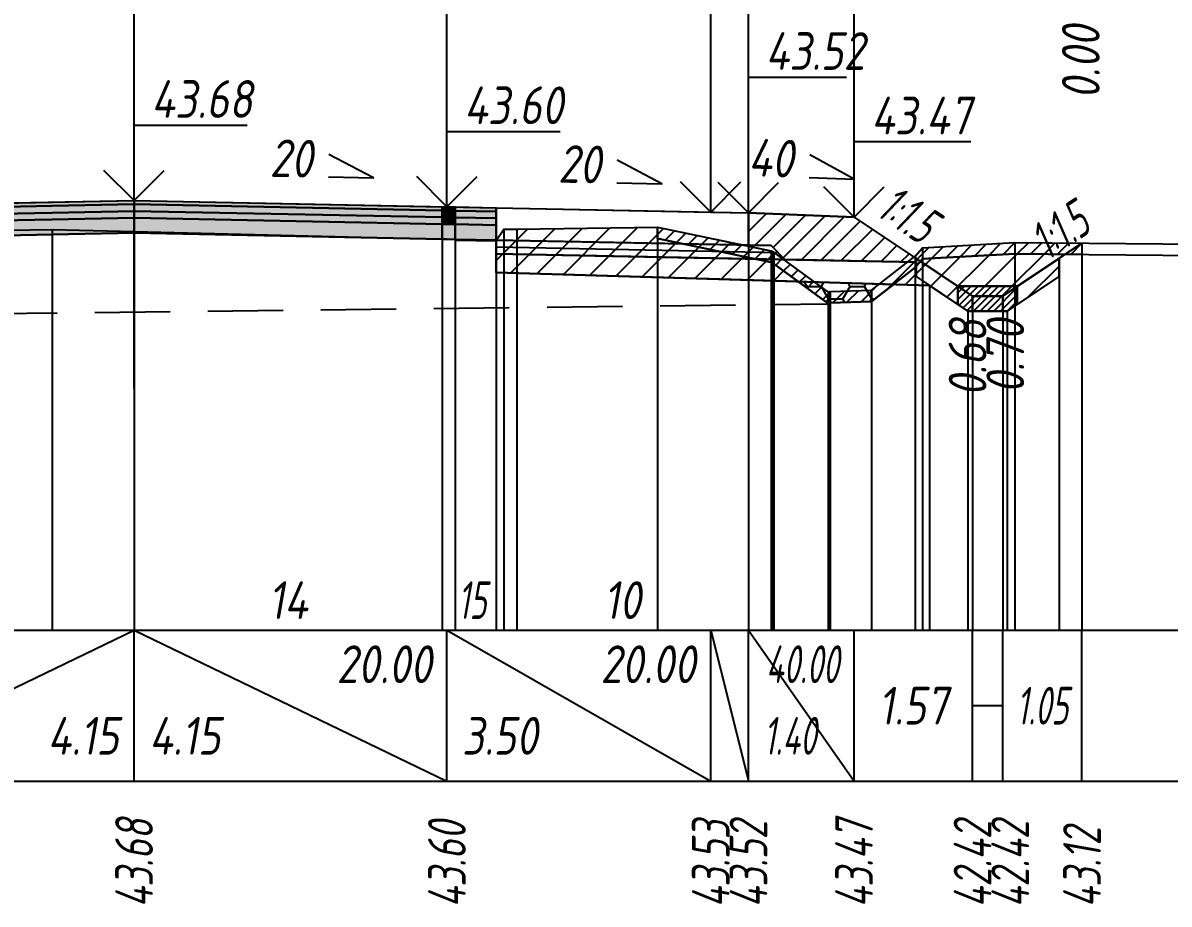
# Model space of a CAD drawing. Extents: x -717 to 1451, y -133302 to 233.
# Drawn here: x 155.2 to 231.2, y -88087.2 to -88028.7 of the extents above; entities that cross this region are included whole.
import ezdxf
from ezdxf.enums import TextEntityAlignment as Align

# ---------------------------------------------------------------- set-up
doc = ezdxf.new("R2010")
doc.units = 0
doc.linetypes.add('осевая2', pattern=[1.125, 0.75, -0.125, 0.125, -0.125])
doc.linetypes.add('штриховая', pattern=[0.75, 0.5, -0.25])
for name, color, linetype in [('Интерполированный поперечник', 2, 'Continuous'), ('Код_514', 1, 'Continuous'), ('Контур_0', 7, 'Continuous'), ('Контур_2521', 7, 'Continuous'), ('Контур_2564', 7, 'Continuous'), ('Контур_2660', 7, 'Continuous'), ('Контур_2665', 7, 'Continuous'), ('Контур_400', 7, 'Continuous'), ('Контур_508', 7, 'Continuous'), ('Контур_512', 7, 'Continuous'), ('Контур_513', 7, 'Continuous'), ('Контур_818', 7, 'Continuous'), ('Красный поперечник', 1, 'Continuous'), ('Объём_2501', 7, 'Continuous'), ('Объём_2564', 7, 'Continuous'), ('Объём_2650', 7, 'Continuous'), ('Объём_2660', 7, 'Continuous'), ('Объём_2661', 7, 'Continuous'), ('Объём_2662', 7, 'Continuous'), ('Объём_2663', 7, 'Continuous'), ('Объём_2664', 7, 'Continuous'), ('Объём_2665', 7, 'Continuous'), ('Объём_2666', 7, 'Continuous'), ('Объём_2667', 7, 'Continuous'), ('Объём_2668', 7, 'Continuous'), ('Объём_2669', 7, 'Continuous'), ('Объём_2675', 7, 'Continuous'), ('Объём_2753', 7, 'Continuous'), ('Ось', 1, 'осевая2'), ('Откосы', 7, 'Continuous'), ('Отметки покрытия', 7, 'Continuous'), ('Рабочие отметки', 7, 'Continuous'), ('Слои выравнивания', 7, 'Continuous'), ('Таблица', 7, 'Continuous'), ('Уклоны проезжей части', 7, 'Continuous'), ('Черный поперечник', 3, 'Continuous')]:
    doc.layers.add(name, color=color, linetype=linetype)
for name, color, linetype, true_color in [('Контур_2540', 2, 'Continuous', 0xffff00), ('Контур_2560', 2, 'Continuous', 0xffff00), ('Контур_2561', 7, 'Continuous', 0xff8040), ('Контур_2562', 3, 'Continuous', 0x00ff00), ('Контур_2563', 7, 'Continuous', 0xff8000), ('Контур_2570', 7, 'Continuous', 0x80ff00), ('Контур_2583', 3, 'Continuous', 0x00ff00), ('Контур_2584', 3, 'Continuous', 0x00ff00), ('Контур_2725', 7, 'Continuous', 0x323232), ('Контур_2736', 4, 'Continuous', 0x00ffff), ('Контур_2737', 4, 'Continuous', 0x00ffff), ('Контур_2738', 4, 'Continuous', 0x00ffff), ('Контур_2739', 4, 'Continuous', 0x00ffff), ('Контур_2741', 4, 'Continuous', 0x00ffff), ('Контур_2742', 4, 'Continuous', 0x00ffff), ('Контур_2743', 4, 'Continuous', 0x00ffff), ('Контур_2744', 7, 'Continuous', 0xa4ffff), ('Контур_2745', 7, 'Continuous', 0xa4ffff), ('Контур_2747', 4, 'Continuous', 0x00ffff), ('Контур_2748', 4, 'Continuous', 0x00ffff), ('Контур_2749', 4, 'Continuous', 0x00ffff), ('Контур_2750', 4, 'Continuous', 0x00ffff), ('Контур_2751', 4, 'Continuous', 0x00ffff), ('Контур_2752', 4, 'Continuous', 0x00ffff), ('Контур_2760', 7, 'Continuous', 0x323232), ('Контур_2761', 7, 'Continuous', 0x323232), ('Контур_2762', 7, 'Continuous', 0x323232), ('Контур_2763', 7, 'Continuous', 0x323232), ('Контур_2764', 7, 'Continuous', 0x323232), ('Контур_402', 7, 'Continuous', 0xff6464), ('Контур_703', 4, 'Continuous', 0x00ffff), ('Контур_705', 4, 'Continuous', 0x00ffff), ('Контур_707', 4, 'Continuous', 0x00ffff), ('Контур_720', 131, 'Continuous', 0xaaffff), ('Объём_2500', 7, 'Continuous', 0xc0c0c0), ('Объём_2520', 7, 'Continuous', 0x80ffff), ('Объём_2540', 2, 'Continuous', 0xffff00), ('Объём_2560', 2, 'Continuous', 0xffff00), ('Объём_2561', 7, 'Continuous', 0xff8040), ('Объём_2562', 3, 'Continuous', 0x00ff00), ('Объём_2563', 7, 'Continuous', 0xff8000), ('Объём_2570', 7, 'Continuous', 0x80ff00), ('Объём_2583', 3, 'Continuous', 0x00ff00), ('Объём_2584', 3, 'Continuous', 0x00ff00), ('Объём_2593', 3, 'Continuous', 0x00ff00), ('Объём_2597', 3, 'Continuous', 0x00ff00), ('Объём_2600', 7, 'Continuous', 0x808000), ('Объём_2620', 2, 'Continuous', 0xffff00), ('Объём_2746', 2, 'Continuous', 0xffff00)]:
    doc.layers.add(name, color=color, linetype=linetype, true_color=true_color)
doc.styles.get("Standard").update_dxf_attribs({"font": 'txt', "height": 2.5})
doc.styles.add('М', font='romand.shx', dxfattribs={"width": 0.8, "oblique": 10, "height": 2.5})
doc.dimstyles.new('ISO-25', dxfattribs={"dimtxt": 2.5, "dimasz": 2.5, "dimexe": 1.25, "dimexo": 0.625, "dimtad": 1, "dimtxsty": 'Standard', "dimcen": 2.5, "dimadec": 0, "dimazin": 0, "dimtfac": 1, "dimtmove": 0, "dimatfit": 3, "dimfxl": 1, "dimarcsym": 0})

# ---------------------------------------------------------------- blocks, each defined once
blk = doc.blocks.new('_Oblique')
at = {"color": 0, "linetype": 'ByBlock', "lineweight": -2}
blk.add_line((-0.5, -0.5), (0.5, 0.5), dxfattribs=at)
blk = doc.blocks.new('*D1715')
at = {"color": 0, "lineweight": -2, "transparency": 16777216}
for p, q in [((203.286, -88040.743), (203.286, -88016.303)), ((210.286, -88041.023), (210.286, -88016.303)), ((203.286, -88017.553), (210.286, -88017.553)), ((210.286, -88017.553), (220.719, -88017.553))]:
    blk.add_line(p, q, dxfattribs=at)
at = {"layer": 'Defpoints', "color": 0, "transparency": 16777216}
for p in [(210.286, -88017.553), (203.286, -88041.368), (210.286, -88041.648)]:
    blk.add_point(p, dxfattribs=at)
at = {"color": 0, "lineweight": -2, "transparency": 16777216, "rotation": 180}
blk.add_blockref('_Oblique', (203.286, -88017.553), dxfattribs=at)
at = {"color": 0, "lineweight": -2, "transparency": 16777216}
blk.add_blockref('_Oblique', (210.286, -88017.553), dxfattribs=at)
at = {"color": 0, "transparency": 16777216, "insert": (217.179, -88015.44), "char_height": 2.5, "width": 8.75, "attachment_point": 5, "style": 'М'}
blk.add_mtext('1,40', dxfattribs=at)
blk = doc.blocks.new('*D1717')
at = {"color": 0, "lineweight": -2, "transparency": 16777216}
for p, q in [((200.786, -88040.693), (200.786, -88016.303)), ((203.286, -88040.743), (203.286, -88016.303)), ((200.786, -88017.553), (191.214, -88017.553)), ((203.286, -88017.553), (200.786, -88017.553))]:
    blk.add_line(p, q, dxfattribs=at)
at = {"layer": 'Defpoints', "color": 0, "transparency": 16777216}
for p in [(203.286, -88017.553), (200.786, -88041.318), (203.286, -88041.368)]:
    blk.add_point(p, dxfattribs=at)
at = {"color": 0, "lineweight": -2, "transparency": 16777216, "rotation": 180}
blk.add_blockref('_Oblique', (200.786, -88017.553), dxfattribs=at)
at = {"color": 0, "lineweight": -2, "transparency": 16777216}
blk.add_blockref('_Oblique', (203.286, -88017.553), dxfattribs=at)
at = {"color": 0, "transparency": 16777216, "insert": (194.976, -88015.44), "char_height": 2.5, "width": 9.16667, "attachment_point": 5, "style": 'М'}
blk.add_mtext('0,50', dxfattribs=at)
blk = doc.blocks.new('*D1719')
at = {"color": 0, "lineweight": -2, "transparency": 16777216}
for p, q in [((183.286, -88040.343), (183.286, -88012.303)), ((200.786, -88040.693), (200.786, -88012.303)), ((200.786, -88013.553), (183.286, -88013.553))]:
    blk.add_line(p, q, dxfattribs=at)
at = {"layer": 'Defpoints', "color": 0, "transparency": 16777216}
for p in [(183.286, -88013.553), (183.286, -88040.968), (200.786, -88041.318)]:
    blk.add_point(p, dxfattribs=at)
at = {"color": 0, "lineweight": -2, "transparency": 16777216, "rotation": 180}
blk.add_blockref('_Oblique', (183.286, -88013.553), dxfattribs=at)
at = {"color": 0, "lineweight": -2, "transparency": 16777216}
blk.add_blockref('_Oblique', (200.786, -88013.553), dxfattribs=at)
at = {"color": 0, "transparency": 16777216, "insert": (192.036, -88011.44), "char_height": 2.5, "width": 9.58333, "attachment_point": 5, "style": 'М'}
blk.add_mtext('3,50', dxfattribs=at)
blk = doc.blocks.new('*D1720')
at = {"color": 0, "lineweight": -2, "transparency": 16777216}
for p, q in [((200.786, -88040.693), (200.786, -88012.303)), ((210.286, -88041.023), (210.286, -88012.303)), ((200.786, -88013.553), (210.286, -88013.553)), ((210.286, -88013.553), (220.719, -88013.553))]:
    blk.add_line(p, q, dxfattribs=at)
at = {"layer": 'Defpoints', "color": 0, "transparency": 16777216}
for p in [(200.786, -88013.553), (200.786, -88041.318), (210.286, -88041.648)]:
    blk.add_point(p, dxfattribs=at)
at = {"color": 0, "lineweight": -2, "transparency": 16777216, "rotation": 180}
blk.add_blockref('_Oblique', (200.786, -88013.553), dxfattribs=at)
at = {"color": 0, "lineweight": -2, "transparency": 16777216}
blk.add_blockref('_Oblique', (210.286, -88013.553), dxfattribs=at)
at = {"color": 0, "transparency": 16777216, "insert": (217.179, -88011.44), "char_height": 2.5, "width": 8.75, "attachment_point": 5, "style": 'М'}
blk.add_mtext('1,90', dxfattribs=at)
blk = doc.blocks.new('*D1722')
at = {"color": 0, "lineweight": -2, "transparency": 16777216}
for p, q in [((114.786, -88041.023), (114.786, -88004.303)), ((210.286, -88041.023), (210.286, -88004.303)), ((114.786, -88005.553), (210.286, -88005.553))]:
    blk.add_line(p, q, dxfattribs=at)
at = {"layer": 'Defpoints', "color": 0, "transparency": 16777216}
for p in [(210.286, -88005.553), (114.786, -88041.648), (210.286, -88041.648)]:
    blk.add_point(p, dxfattribs=at)
at = {"color": 0, "lineweight": -2, "transparency": 16777216, "rotation": 180}
blk.add_blockref('_Oblique', (114.786, -88005.553), dxfattribs=at)
at = {"color": 0, "lineweight": -2, "transparency": 16777216}
blk.add_blockref('_Oblique', (210.286, -88005.553), dxfattribs=at)
at = {"color": 0, "transparency": 16777216, "insert": (162.536, -88003.44), "char_height": 2.5, "width": 10.41667, "attachment_point": 5, "style": 'М'}
blk.add_mtext('19,10', dxfattribs=at)

msp = doc.modelspace()

# ---------------------------------------------------------------- hatches: boundary and pattern name
at = {"layer": 'Объём_2563'}
h = msp.add_hatch(dxfattribs=at)
h.set_pattern_fill('ANSI31', color=256, scale=0.3)
h.paths.add_polyline_path([(214.397, -88044.578), (205.704, -88044.404), (204.786, -88043.486), (203.286, -88043.456), (203.286, -88041.306), (210.286, -88041.586), (214.397, -88044.327)])
at = {"layer": 'Объём_2570'}
h = msp.add_hatch(dxfattribs=at)
h.set_pattern_fill('ANSI31', color=256, scale=0.2)
h.paths.add_polyline_path([(225.406, -88044.071), (220.952, -88044.032), (214.829, -88044.369), (214.348, -88044.925), (211.444, -88047.183), (208.698, -88047.281), (208.57, -88047.318), (204.97, -88044.691), (204.855, -88044.593), (197.252, -88043.02), (197.252, -88042.27), (204.855, -88043.843), (204.97, -88043.941), (208.57, -88046.568), (208.698, -88046.531), (211.444, -88046.433), (214.348, -88044.175), (214.829, -88043.619), (220.952, -88043.282), (225.406, -88043.321)])
at = {"layer": 'Объём_2600'}
h = msp.add_hatch(dxfattribs=at)
h.set_pattern_fill('ANSI31', color=6, scale=0.4)
h.paths.add_polyline_path([(204.97, -88044.691), (206.575, -88045.862), (186.557, -88045.261), (186.557, -88043.134), (187.057, -88042.384), (187.921, -88042.381), (197.252, -88042.27), (197.252, -88043.02), (204.855, -88044.593)])
h = msp.add_hatch(dxfattribs=at)
h.set_pattern_fill('HONEY', color=5, scale=0.3)
h.paths.add_polyline_path([(224.296, -88044.061), (225.406, -88043.321), (225.406, -88044.071)])
h = msp.add_hatch(dxfattribs=at)
h.set_pattern_fill('ANSI31', color=6, scale=0.4)
h.paths.add_polyline_path([(215.29, -88046.123), (212.899, -88046.052), (214.348, -88044.925), (214.829, -88044.369), (220.952, -88044.032), (224.296, -88044.061), (223.897, -88044.327), (223.897, -88045.529), (221.117, -88047.382), (221.117, -88046.18), (217.177, -88046.18), (217.177, -88047.382)])
h = msp.add_hatch(dxfattribs=at)
h.set_pattern_fill('HONEY', color=5, scale=0.3)
h.paths.add_polyline_path([(211.444, -88047.183), (208.698, -88047.281), (208.57, -88047.318), (206.575, -88045.862), (212.899, -88046.052)])
at = {"layer": 'Объём_2620'}
h = msp.add_hatch(dxfattribs=at)
h.set_pattern_fill('ANSI31', color=2, scale=0.1)
h.paths.add_polyline_path([(217.177, -88046.18), (221.117, -88046.18), (221.117, -88047.382), (220.45, -88047.827), (217.845, -88047.827), (217.177, -88047.382)])
at = {"layer": 'Слои выравнивания'}
for color, points in [(2, [(128.161, -88041.178), (141.786, -88040.906), (145.554, -88040.83), (157.106, -88040.599), (162.536, -88040.491), (162.536, -88040.741), (157.106, -88040.849), (145.554, -88041.08), (141.786, -88041.156), (128.161, -88041.428)]), (3, [(128.161, -88041.428), (141.786, -88041.156), (145.554, -88041.08), (157.106, -88040.849), (162.536, -88040.741), (162.536, -88041.191), (157.106, -88041.299), (145.554, -88041.53), (141.786, -88041.606), (128.161, -88041.878)]), (2, [(162.536, -88040.491), (182.976, -88040.9), (182.976, -88041.15), (162.536, -88040.741)]), (3, [(162.536, -88040.741), (182.976, -88041.15), (182.976, -88041.6), (162.536, -88041.191)]), (4, [(128.161, -88041.878), (141.786, -88041.606), (145.554, -88041.53), (157.106, -88041.299), (162.536, -88041.191), (162.536, -88041.641), (157.106, -88041.749), (145.554, -88041.98), (141.786, -88042.056), (128.161, -88042.328)]), (4, [(162.536, -88041.191), (182.976, -88041.6), (182.976, -88042.05), (162.536, -88041.641)]), (2, [(182.976, -88040.9), (183.286, -88040.906), (183.842, -88040.917), (183.842, -88041.167), (183.286, -88041.156), (182.976, -88041.15)]), (3, [(182.976, -88041.15), (183.286, -88041.156), (183.842, -88041.167), (183.842, -88041.617), (183.286, -88041.606), (182.976, -88041.6)]), (2, [(183.842, -88040.917), (186.557, -88040.971), (186.557, -88041.221), (183.842, -88041.167)]), (3, [(183.842, -88041.167), (186.557, -88041.221), (186.557, -88041.671), (183.842, -88041.617)]), (5, [(128.161, -88042.328), (141.786, -88042.056), (145.554, -88041.98), (157.106, -88041.749), (162.536, -88041.641), (162.536, -88042.641), (157.106, -88042.749), (145.554, -88042.98), (141.786, -88043.056), (128.161, -88043.328)]), (5, [(162.536, -88041.641), (182.976, -88042.05), (182.976, -88043.05), (162.536, -88042.641)]), (4, [(182.976, -88041.6), (183.286, -88041.606), (183.842, -88041.617), (183.842, -88042.067), (183.286, -88042.056), (182.976, -88042.05)]), (5, [(182.976, -88042.05), (183.286, -88042.056), (183.842, -88042.067), (183.842, -88043.071), (183.286, -88043.057), (182.976, -88043.05)]), (4, [(183.842, -88041.617), (186.557, -88041.671), (186.557, -88042.121), (183.842, -88042.067)]), (5, [(183.842, -88042.067), (186.557, -88042.121), (186.557, -88043.121), (183.842, -88043.067)]), (7, [(183.842, -88043.067), (186.557, -88043.121), (186.557, -88043.171), (183.842, -88043.117)])]:
    msp.add_hatch(color=color, dxfattribs=at).paths.add_polyline_path(points)

# ---------------------------------------------------------------- linework, layer by layer
at = {"layer": 'Интерполированный поперечник', "linetype": 'штриховая', "ltscale": 10, "flags": 128}
msp.add_lwpolyline([(107.428, -88048.537), (208.578, -88047.344)], dxfattribs=at)
at = {"layer": 'Код_514'}
for p, q in [((141.786, -88079), (162.536, -88069)), ((162.536, -88079), (162.536, -88069)), ((162.536, -88069), (183.286, -88079)), ((183.286, -88079), (183.286, -88069)), ((183.286, -88069), (200.786, -88079)), ((200.786, -88079), (200.786, -88069)), ((200.786, -88069), (203.286, -88079)), ((203.286, -88079), (203.286, -88069)), ((203.286, -88069), (210.286, -88079)), ((210.286, -88079), (210.286, -88069)), ((218.147, -88079), (218.147, -88069)), ((220.147, -88079), (220.147, -88069)), ((225.406, -88079), (225.406, -88069)), ((218.147, -88074), (220.147, -88074))]:
    msp.add_line(p, q, dxfattribs=at)
at = {"layer": 'Контур_0', "flags": 128}
for points in [[(186.557, -88040.971), (203.286, -88041.306), (203.286, -88043.456), (186.557, -88043.121), (186.557, -88040.971), (186.557, -88040.971)], [(210.286, -88041.586), (214.266, -88044.239), (214.266, -88044.239), (214.266, -88044.239), (214.266, -88044.239), (214.266, -88044.239), (214.266, -88044.239), (214.266, -88044.239), (214.266, -88044.239), (214.266, -88044.239), (214.266, -88044.239), (214.266, -88044.239), (214.266, -88044.239), (214.266, -88044.239), (214.266, -88044.239), (218.147, -88046.827)], [(210.286, -88041.586), (214.266, -88044.239), (214.266, -88044.239), (214.266, -88044.239), (214.266, -88044.239), (214.266, -88044.239), (214.266, -88044.239), (214.266, -88044.239), (214.266, -88044.239), (214.266, -88044.239), (214.266, -88044.239), (214.266, -88044.239), (214.266, -88044.239), (214.266, -88044.239), (214.266, -88044.239), (218.147, -88046.827), (220.147, -88046.827), (225.406, -88043.321), (225.406, -88043.321), (225.406, -88043.321), (225.406, -88043.321), (225.406, -88043.321), (225.406, -88043.321), (225.406, -88043.321), (225.406, -88043.321), (225.406, -88043.321), (225.406, -88043.321), (225.406, -88043.321), (225.406, -88043.321), (225.406, -88043.321)], [(203.286, -88044.356), (186.557, -88044.021), (186.557, -88043.121), (204.786, -88043.486), (205.704, -88044.404), (203.286, -88044.356), (203.286, -88044.356)], [(203.286, -88043.456), (204.786, -88043.486), (205.704, -88044.404), (214.397, -88044.578)]]:
    msp.add_lwpolyline(points, dxfattribs=at)
at = {"layer": 'Контур_2521', "color": 250, "flags": 128}
msp.add_lwpolyline([(186.557, -88043.571), (205.245, -88043.945)], dxfattribs=at)
at = {"layer": 'Контур_2540', "flags": 128}
msp.add_lwpolyline([(200.786, -88044.306), (214.397, -88044.578), (214.397, -88045.529), (215.29, -88046.123), (186.557, -88045.261), (186.557, -88044.021), (200.786, -88044.306), (200.786, -88044.306)], dxfattribs=at)
at = {"layer": 'Контур_2560', "flags": 128}
msp.add_lwpolyline([(203.286, -88041.306), (210.286, -88041.586), (210.286, -88041.586), (210.286, -88041.586)], dxfattribs=at)
at = {"layer": 'Контур_2561', "flags": 128}
msp.add_lwpolyline([(203.286, -88041.306), (203.286, -88041.306), (210.286, -88041.586), (210.286, -88041.586), (203.286, -88041.306)], dxfattribs=at)
at = {"layer": 'Контур_2562', "flags": 128}
msp.add_lwpolyline([(210.286, -88041.586), (210.286, -88041.586), (210.286, -88041.586), (210.286, -88041.586), (210.286, -88041.586)], dxfattribs=at)
at = {"layer": 'Контур_2563', "flags": 128}
msp.add_lwpolyline([(214.397, -88044.578), (205.704, -88044.404), (204.786, -88043.486), (203.286, -88043.456), (203.286, -88041.306), (210.286, -88041.586), (214.397, -88044.327), (214.397, -88044.578), (214.397, -88044.578)], dxfattribs=at)
at = {"layer": 'Контур_2564', "flags": 128}
msp.add_lwpolyline([(203.286, -88041.306), (210.286, -88041.586)], dxfattribs=at)
at = {"layer": 'Контур_2570', "flags": 128}
msp.add_lwpolyline([(145.554, -88042.583), (157.106, -88042.422), (162.536, -88042.554), (183.842, -88043.071), (186.557, -88043.134), (187.057, -88042.384), (187.921, -88042.381), (197.252, -88042.27), (197.252, -88043.02), (204.786, -88044.578), (204.855, -88044.593), (204.97, -88044.691), (208.57, -88047.318), (208.698, -88047.281), (211.444, -88047.183), (214.348, -88044.925), (214.829, -88044.369), (220.952, -88044.032), (250.406, -88044.292)], dxfattribs=at)
at = {"layer": 'Контур_2583', "flags": 128}
for points in [[(218.147, -88046.827), (214.397, -88044.327), (214.397, -88045.529), (217.845, -88047.827), (218.147, -88047.827), (218.147, -88046.827)], [(223.897, -88045.529), (223.897, -88044.327), (220.147, -88046.827), (220.147, -88047.827), (220.45, -88047.827), (223.897, -88045.529)]]:
    msp.add_lwpolyline(points, dxfattribs=at)
at = {"layer": 'Контур_2584', "flags": 128}
msp.add_lwpolyline([(218.147, -88046.827), (218.147, -88047.827), (220.147, -88047.827), (220.147, -88046.827), (218.147, -88046.827)], dxfattribs=at)
at = {"layer": 'Контур_2660', "flags": 128}
msp.add_lwpolyline([(186.557, -88045.261), (215.29, -88046.123)], dxfattribs=at)
at = {"layer": 'Контур_2665', "flags": 128}
msp.add_lwpolyline([(210.286, -88041.586), (210.286, -88041.586)], dxfattribs=at)
at = {"layer": 'Контур_2725', "flags": 128}
msp.add_lwpolyline([(128.161, -88043.328), (141.786, -88043.056), (145.554, -88042.98), (157.106, -88042.749), (162.536, -88042.641), (182.976, -88043.05), (183.286, -88043.057), (183.842, -88043.071), (183.842, -88043.117), (186.557, -88043.171)], dxfattribs=at)
at = {"layer": 'Контур_2736', "flags": 128}
for points in [[(210.286, -88041.586), (214.266, -88044.239)], [(214.266, -88044.239), (218.147, -88046.827)]]:
    msp.add_lwpolyline(points, dxfattribs=at)
at = {"layer": 'Контур_2737', "flags": 128}
msp.add_lwpolyline([(214.266, -88044.239), (214.266, -88044.239)], dxfattribs=at)
at = {"layer": 'Контур_2738', "flags": 128}
msp.add_lwpolyline([(214.266, -88044.239), (214.266, -88044.239)], dxfattribs=at)
at = {"layer": 'Контур_2739', "flags": 128}
msp.add_lwpolyline([(214.266, -88044.239), (214.266, -88044.239)], dxfattribs=at)
at = {"layer": 'Контур_2741', "flags": 128}
msp.add_lwpolyline([(225.406, -88043.321), (225.406, -88043.321)], dxfattribs=at)
at = {"layer": 'Контур_2742', "flags": 128}
msp.add_lwpolyline([(225.406, -88043.321), (225.406, -88043.321)], dxfattribs=at)
at = {"layer": 'Контур_2743', "flags": 128}
msp.add_lwpolyline([(225.406, -88043.321), (225.406, -88043.321)], dxfattribs=at)
at = {"layer": 'Контур_2744', "flags": 128}
msp.add_lwpolyline([(225.406, -88043.321), (225.406, -88043.321)], dxfattribs=at)
msp.add_lwpolyline([(225.406, -88043.321), (225.406, -88043.321)], dxfattribs=at)
msp.add_lwpolyline([(225.406, -88043.321), (225.406, -88043.321)], dxfattribs=at)
msp.add_lwpolyline([(225.406, -88043.321), (225.406, -88043.321)], dxfattribs=at)
msp.add_lwpolyline([(225.406, -88043.321), (225.406, -88043.321)], dxfattribs=at)
msp.add_lwpolyline([(225.406, -88043.321), (225.406, -88043.321)], dxfattribs=at)
at = {"layer": 'Контур_2745', "flags": 128}
msp.add_lwpolyline([(214.266, -88044.239), (214.266, -88044.239)], dxfattribs=at)
msp.add_lwpolyline([(214.266, -88044.239), (214.266, -88044.239)], dxfattribs=at)
msp.add_lwpolyline([(214.266, -88044.239), (214.266, -88044.239)], dxfattribs=at)
msp.add_lwpolyline([(214.266, -88044.239), (214.266, -88044.239)], dxfattribs=at)
msp.add_lwpolyline([(214.266, -88044.239), (214.266, -88044.239)], dxfattribs=at)
msp.add_lwpolyline([(214.266, -88044.239), (214.266, -88044.239)], dxfattribs=at)
at = {"layer": 'Контур_2747', "flags": 128}
msp.add_lwpolyline([(214.266, -88044.239), (214.266, -88044.239)], dxfattribs=at)
at = {"layer": 'Контур_2748', "flags": 128}
msp.add_lwpolyline([(214.266, -88044.239), (214.266, -88044.239)], dxfattribs=at)
at = {"layer": 'Контур_2749', "flags": 128}
msp.add_lwpolyline([(214.266, -88044.239), (214.266, -88044.239)], dxfattribs=at)
at = {"layer": 'Контур_2750', "flags": 128}
msp.add_lwpolyline([(225.406, -88043.321), (225.406, -88043.321)], dxfattribs=at)
at = {"layer": 'Контур_2751', "flags": 128}
msp.add_lwpolyline([(225.406, -88043.321), (225.406, -88043.321)], dxfattribs=at)
at = {"layer": 'Контур_2752', "flags": 128}
msp.add_lwpolyline([(225.406, -88043.321), (225.406, -88043.321)], dxfattribs=at)
at = {"layer": 'Контур_2760', "flags": 128}
msp.add_lwpolyline([(128.161, -88041.178), (141.786, -88040.906), (145.554, -88040.83), (157.106, -88040.599), (162.536, -88040.491), (182.976, -88040.9), (183.286, -88040.906), (183.842, -88040.917), (186.557, -88040.971)], dxfattribs=at)
at = {"layer": 'Контур_2761', "flags": 128}
msp.add_lwpolyline([(128.161, -88041.428), (141.786, -88041.156), (145.554, -88041.08), (157.106, -88040.849), (162.536, -88040.741), (182.976, -88041.15), (183.286, -88041.156), (183.842, -88041.167), (186.557, -88041.221)], dxfattribs=at)
at = {"layer": 'Контур_2762', "flags": 128}
msp.add_lwpolyline([(128.161, -88041.878), (141.786, -88041.606), (145.554, -88041.53), (157.106, -88041.299), (162.536, -88041.191), (182.976, -88041.6), (183.286, -88041.606), (183.842, -88041.617), (186.557, -88041.671)], dxfattribs=at)
at = {"layer": 'Контур_2763', "flags": 128}
msp.add_lwpolyline([(128.161, -88042.328), (141.786, -88042.056), (145.554, -88041.98), (157.106, -88041.749), (162.536, -88041.641), (182.976, -88042.05), (183.286, -88042.056), (183.842, -88042.067), (186.557, -88042.121)], dxfattribs=at)
at = {"layer": 'Контур_2764', "flags": 128}
msp.add_lwpolyline([(183.842, -88043.067), (186.557, -88043.121)], dxfattribs=at)
at = {"layer": 'Контур_400', "flags": 128}
for points in [[(121.786, -88041.306), (124.286, -88041.256), (124.286, -88041.256), (124.286, -88041.256), (124.286, -88041.256), (124.286, -88041.256), (124.286, -88041.256), (141.786, -88040.906), (162.536, -88040.491)], [(162.536, -88040.491), (183.286, -88040.906), (200.786, -88041.256), (200.786, -88041.256), (200.786, -88041.256), (200.786, -88041.256), (200.786, -88041.256), (200.786, -88041.256), (203.286, -88041.306)]]:
    msp.add_lwpolyline(points, dxfattribs=at)
at = {"layer": 'Контур_402', "flags": 128}
msp.add_lwpolyline([(107.895, -88046.18), (128.161, -88045.572), (128.161, -88043.328), (162.536, -88042.641), (182.976, -88043.05), (183.842, -88043.071), (183.842, -88043.117), (186.557, -88043.171), (186.557, -88045.261), (215.29, -88046.123)], dxfattribs=at)
at = {"layer": 'Контур_508', "flags": 128}
msp.add_lwpolyline([(105, -88048.11), (107.895, -88046.18), (128.161, -88045.572), (128.161, -88043.328), (162.536, -88042.641), (182.976, -88043.05), (183.842, -88043.071), (183.842, -88043.117), (186.557, -88043.171), (186.557, -88045.261), (215.29, -88046.123), (217.845, -88047.827), (218.147, -88047.827), (220.147, -88047.827), (220.45, -88047.827), (223.897, -88045.529), (223.897, -88044.327), (225.406, -88043.321)], dxfattribs=at)
at = {"layer": 'Контур_512', "flags": 128}
msp.add_lwpolyline([(186.557, -88045.261), (215.29, -88046.123), (217.845, -88047.827), (218.147, -88047.827), (220.147, -88047.827), (220.45, -88047.827), (223.897, -88045.529), (223.897, -88044.327), (225.406, -88043.321)], dxfattribs=at)
at = {"layer": 'Контур_513', "flags": 128}
msp.add_lwpolyline([(105, -88048.11), (107.895, -88046.18), (128.161, -88045.572), (128.161, -88043.328), (162.536, -88042.641), (182.976, -88043.05), (183.842, -88043.071), (183.842, -88043.117), (186.557, -88043.171), (186.557, -88045.261), (215.29, -88046.123), (217.845, -88047.827), (218.147, -88047.827), (220.147, -88047.827), (220.45, -88047.827), (223.897, -88045.529), (223.897, -88044.327), (225.406, -88043.321)], dxfattribs=at)
at = {"layer": 'Контур_703', "flags": 128}
msp.add_lwpolyline([(210.286, -88041.586), (214.266, -88044.239)], dxfattribs=at)
at = {"layer": 'Контур_705', "flags": 128}
msp.add_lwpolyline([(214.266, -88044.239), (214.266, -88044.239)], dxfattribs=at)
at = {"layer": 'Контур_707', "flags": 128}
msp.add_lwpolyline([(220.147, -88046.827), (225.406, -88043.321)], dxfattribs=at)
at = {"layer": 'Контур_720', "flags": 128}
msp.add_lwpolyline([(218.147, -88046.827), (220.147, -88046.827)], dxfattribs=at)
at = {"layer": 'Контур_818', "flags": 128}
msp.add_lwpolyline([(145.554, -88042.583), (157.106, -88042.422), (162.536, -88042.554), (183.842, -88043.071), (186.557, -88043.134), (187.057, -88042.384), (187.921, -88042.381), (197.252, -88042.27), (197.252, -88043.02), (204.786, -88044.578), (204.855, -88044.593), (204.97, -88044.691), (208.57, -88047.318), (208.698, -88047.281), (211.444, -88047.183), (214.348, -88044.925), (214.829, -88044.369), (220.952, -88044.032), (225.406, -88044.071)], dxfattribs=at)
at = {"layer": 'Красный поперечник'}
for p, q in [((141.786, -88040.906), (162.536, -88040.491)), ((162.536, -88040.491), (183.286, -88040.906)), ((183.286, -88040.906), (200.786, -88041.256)), ((200.786, -88041.256), (203.286, -88041.306)), ((203.286, -88041.306), (210.286, -88041.586)), ((210.286, -88041.586), (218.147, -88046.827)), ((220.147, -88046.827), (225.406, -88043.321)), ((225.406, -88043.321), (225.406, -88069)), ((223.897, -88044.327), (223.897, -88069)), ((186.557, -88045.261), (186.557, -88069)), ((223.897, -88045.529), (223.897, -88069)), ((215.29, -88046.123), (215.29, -88069)), ((218.147, -88046.827), (220.147, -88046.827)), ((217.845, -88047.827), (217.845, -88069)), ((218.147, -88047.827), (218.147, -88069)), ((220.147, -88047.827), (220.147, -88069)), ((220.45, -88047.827), (220.45, -88069))]:
    msp.add_line(p, q, dxfattribs=at)
at = {"layer": 'Объём_2500', "flags": 128}
msp.add_lwpolyline([(186.557, -88040.971), (203.286, -88041.306), (203.286, -88043.456), (186.557, -88043.121), (186.557, -88040.971), (186.557, -88040.971)], dxfattribs=at)
at = {"layer": 'Объём_2501', "flags": 128}
for points in [[(121.786, -88041.306), (124.286, -88041.256), (124.286, -88041.256), (124.286, -88041.256), (124.286, -88041.256), (124.286, -88041.256), (124.286, -88041.256), (141.786, -88040.906), (162.536, -88040.491)], [(162.536, -88040.491), (183.286, -88040.906), (200.786, -88041.256), (200.786, -88041.256), (200.786, -88041.256), (200.786, -88041.256), (200.786, -88041.256), (200.786, -88041.256), (203.286, -88041.306)]]:
    msp.add_lwpolyline(points, dxfattribs=at)
at = {"layer": 'Объём_2520', "color": 250, "flags": 128}
msp.add_lwpolyline([(203.286, -88044.356), (186.557, -88044.021), (186.557, -88043.121), (204.786, -88043.486), (205.704, -88044.404), (203.286, -88044.356), (203.286, -88044.356)], dxfattribs=at)
at = {"layer": 'Объём_2540', "flags": 128}
msp.add_lwpolyline([(200.786, -88044.306), (214.397, -88044.578), (214.397, -88045.529), (215.29, -88046.123), (186.557, -88045.261), (186.557, -88044.021), (200.786, -88044.306), (200.786, -88044.306)], dxfattribs=at)
at = {"layer": 'Объём_2560', "flags": 128}
msp.add_lwpolyline([(203.286, -88041.306), (210.286, -88041.586), (210.286, -88041.586), (210.286, -88041.586)], dxfattribs=at)
at = {"layer": 'Объём_2561', "flags": 128}
msp.add_lwpolyline([(203.286, -88041.306), (203.286, -88041.306), (210.286, -88041.586), (210.286, -88041.586), (203.286, -88041.306)], dxfattribs=at)
at = {"layer": 'Объём_2562', "flags": 128}
msp.add_lwpolyline([(210.286, -88041.586), (210.286, -88041.586), (210.286, -88041.586), (210.286, -88041.586), (210.286, -88041.586)], dxfattribs=at)
at = {"layer": 'Объём_2563', "color": 250, "flags": 128}
msp.add_lwpolyline([(214.397, -88044.578), (205.704, -88044.404), (204.786, -88043.486), (203.286, -88043.456), (203.286, -88041.306), (210.286, -88041.586), (214.397, -88044.327), (214.397, -88044.578), (214.397, -88044.578)], dxfattribs=at)
at = {"layer": 'Объём_2564', "flags": 128}
msp.add_lwpolyline([(203.286, -88041.306), (210.286, -88041.586)], dxfattribs=at)
at = {"layer": 'Объём_2570', "flags": 128}
msp.add_lwpolyline([(225.406, -88044.071), (220.952, -88044.032), (214.829, -88044.369), (214.348, -88044.925), (211.444, -88047.183), (208.698, -88047.281), (208.57, -88047.318), (204.97, -88044.691), (204.855, -88044.593), (197.252, -88043.02), (197.252, -88042.27), (204.855, -88043.843), (204.97, -88043.941), (208.57, -88046.568), (208.698, -88046.531), (211.444, -88046.433), (214.348, -88044.175), (214.829, -88043.619), (220.952, -88043.282), (225.406, -88043.321), (225.406, -88044.071), (225.406, -88044.071)], dxfattribs=at)
at = {"layer": 'Объём_2583', "flags": 128}
for points in [[(218.147, -88046.827), (214.397, -88044.327), (214.397, -88045.529), (217.845, -88047.827), (218.147, -88047.827), (218.147, -88046.827)], [(223.897, -88045.529), (223.897, -88044.327), (220.147, -88046.827), (220.147, -88047.827), (220.45, -88047.827), (223.897, -88045.529)]]:
    msp.add_lwpolyline(points, dxfattribs=at)
at = {"layer": 'Объём_2584', "flags": 128}
msp.add_lwpolyline([(218.147, -88046.827), (218.147, -88047.827), (220.147, -88047.827), (220.147, -88046.827), (218.147, -88046.827)], dxfattribs=at)
at = {"layer": 'Объём_2593', "flags": 128}
for points in [[(214.397, -88044.327), (218.147, -88046.827)], [(220.147, -88046.827), (223.897, -88044.327)]]:
    msp.add_lwpolyline(points, dxfattribs=at)
at = {"layer": 'Объём_2597', "flags": 128}
msp.add_lwpolyline([(218.147, -88046.827), (220.147, -88046.827)], dxfattribs=at)
at = {"layer": 'Объём_2600', "color": 5, "flags": 128}
for points in [[(224.296, -88044.061), (225.406, -88043.321), (225.406, -88044.071), (224.296, -88044.061), (224.296, -88044.061)], [(211.444, -88047.183), (208.698, -88047.281), (208.57, -88047.318), (206.575, -88045.862), (212.899, -88046.052), (211.444, -88047.183), (211.444, -88047.183)]]:
    msp.add_lwpolyline(points, dxfattribs=at)
at = {"layer": 'Объём_2620', "flags": 128}
msp.add_lwpolyline([(217.177, -88046.18), (221.117, -88046.18), (221.117, -88047.382), (220.45, -88047.827), (217.845, -88047.827), (217.177, -88047.382), (217.177, -88046.18), (217.177, -88046.18)], dxfattribs=at)
at = {"layer": 'Объём_2650', "color": 6, "flags": 128}
for points in [[(204.97, -88044.691), (206.575, -88045.862), (186.557, -88045.261), (186.557, -88043.134), (187.057, -88042.384), (187.921, -88042.381), (197.252, -88042.27), (197.252, -88043.02), (204.855, -88044.593), (204.97, -88044.691), (204.97, -88044.691)], [(215.29, -88046.123), (212.899, -88046.052), (214.348, -88044.925), (214.829, -88044.369), (220.952, -88044.032), (224.296, -88044.061), (223.897, -88044.327), (223.897, -88045.529), (221.117, -88047.382), (221.117, -88046.18), (217.177, -88046.18), (217.177, -88047.382), (215.29, -88046.123), (215.29, -88046.123)]]:
    msp.add_lwpolyline(points, dxfattribs=at)
at = {"layer": 'Объём_2660', "flags": 128}
msp.add_lwpolyline([(186.557, -88045.261), (215.29, -88046.123)], dxfattribs=at)
at = {"layer": 'Объём_2661', "flags": 128}
msp.add_lwpolyline([(210.286, -88041.586), (214.266, -88044.239), (217.177, -88046.18)], dxfattribs=at)
at = {"layer": 'Объём_2662', "flags": 128}
msp.add_lwpolyline([(221.117, -88046.18), (225.406, -88043.321)], dxfattribs=at)
at = {"layer": 'Объём_2663', "flags": 128}
for points in [[(217.177, -88046.18), (218.147, -88046.827)], [(220.147, -88046.827), (221.117, -88046.18)]]:
    msp.add_lwpolyline(points, dxfattribs=at)
at = {"layer": 'Объём_2664', "flags": 128}
msp.add_lwpolyline([(218.147, -88046.827), (220.147, -88046.827)], dxfattribs=at)
at = {"layer": 'Объём_2665', "flags": 128}
msp.add_lwpolyline([(210.286, -88041.586), (210.286, -88041.586)], dxfattribs=at)
at = {"layer": 'Объём_2666', "flags": 128}
for points in [[(210.286, -88041.586), (214.266, -88044.239)], [(214.266, -88044.239), (217.177, -88046.18)]]:
    msp.add_lwpolyline(points, dxfattribs=at)
at = {"layer": 'Объём_2667', "flags": 128}
for points in [[(225.406, -88043.321), (225.406, -88043.321)], [(214.266, -88044.239), (214.266, -88044.239)]]:
    msp.add_lwpolyline(points, dxfattribs=at)
at = {"layer": 'Объём_2668', "flags": 128}
for points in [[(225.406, -88043.321), (225.406, -88043.321)], [(214.266, -88044.239), (214.266, -88044.239)]]:
    msp.add_lwpolyline(points, dxfattribs=at)
at = {"layer": 'Объём_2669', "flags": 128}
for points in [[(225.406, -88043.321), (225.406, -88043.321)], [(214.266, -88044.239), (214.266, -88044.239)]]:
    msp.add_lwpolyline(points, dxfattribs=at)
at = {"layer": 'Объём_2675', "flags": 128}
for points in [[(225.406, -88043.321), (225.406, -88043.321)], [(225.406, -88043.321), (225.406, -88043.321)], [(225.406, -88043.321), (225.406, -88043.321)], [(225.406, -88043.321), (225.406, -88043.321)], [(225.406, -88043.321), (225.406, -88043.321)], [(225.406, -88043.321), (225.406, -88043.321)], [(214.266, -88044.239), (214.266, -88044.239)], [(214.266, -88044.239), (214.266, -88044.239)], [(214.266, -88044.239), (214.266, -88044.239)], [(214.266, -88044.239), (214.266, -88044.239)], [(214.266, -88044.239), (214.266, -88044.239)], [(214.266, -88044.239), (214.266, -88044.239)]]:
    msp.add_lwpolyline(points, dxfattribs=at)
at = {"layer": 'Объём_2746', "flags": 128}
for points in [[(204.97, -88044.691), (206.575, -88045.862), (186.557, -88045.261), (186.557, -88043.134), (187.057, -88042.384), (187.921, -88042.381), (197.252, -88042.27), (197.252, -88043.02), (204.855, -88044.593), (204.97, -88044.691), (204.97, -88044.691)], [(214.694, -88044.525), (218.147, -88046.827), (220.147, -88046.827), (223.897, -88044.327), (223.897, -88045.529), (220.45, -88047.827), (217.845, -88047.827), (215.29, -88046.123), (212.899, -88046.052), (214.348, -88044.925), (214.694, -88044.525), (214.694, -88044.525)]]:
    msp.add_lwpolyline(points, dxfattribs=at)
at = {"layer": 'Объём_2753', "flags": 128}
msp.add_lwpolyline([(186.557, -88040.971), (186.557, -88040.971)], dxfattribs=at)
at = {"layer": 'Ось', "ltscale": 15}
msp.add_line((162.536, -88052.971), (162.536, -87999.462), dxfattribs=at)
at = {"layer": 'Откосы', "color": 1, "flags": 128}
for points in [[(175.424, -88038.931), (178.424, -88038.991), (175.454, -88037.432)], [(207.303, -88038.957), (210.301, -88039.077), (207.363, -88037.458)], [(194.549, -88039.314), (197.549, -88039.374), (194.579, -88037.814)]]:
    msp.add_lwpolyline(points, dxfattribs=at)
at = {"layer": 'Отметки покрытия', "color": 1}
for p, q in [((200.786, -88041.256), (200.786, -88028.306)), ((203.286, -88041.306), (203.286, -88032.306)), ((203.286, -88032.306), (209.786, -88032.306)), ((162.536, -88040.491), (162.536, -88035.491)), ((162.536, -88035.491), (170.036, -88035.491)), ((183.286, -88040.906), (183.286, -88035.906)), ((183.286, -88035.906), (190.786, -88035.906)), ((210.286, -88041.586), (210.286, -88036.586)), ((210.286, -88036.586), (218.036, -88036.586)), ((162.536, -88040.491), (160.536, -88038.491)), ((162.536, -88040.491), (164.536, -88038.491)), ((183.286, -88040.906), (181.286, -88038.906)), ((183.286, -88040.906), (185.286, -88038.906)), ((200.786, -88041.256), (198.786, -88039.256)), ((200.786, -88041.256), (202.786, -88039.256)), ((203.286, -88041.306), (201.286, -88039.306)), ((203.286, -88041.306), (205.286, -88039.306)), ((210.286, -88041.586), (208.286, -88039.586)), ((210.286, -88041.586), (212.286, -88039.586))]:
    msp.add_line(p, q, dxfattribs=at)
at = {"layer": 'Слои выравнивания'}
for p, q in [((162.536, -88040.491), (162.536, -88069)), ((182.976, -88040.9), (182.976, -88069)), ((183.842, -88040.917), (183.842, -88069)), ((186.557, -88040.971), (186.557, -88069)), ((203.286, -88041.306), (203.286, -88069))]:
    msp.add_line(p, q, dxfattribs=at)
at = {"layer": 'Слои выравнивания', "color": 2, "flags": 128}
for points in [[(128.161, -88041.178), (141.786, -88040.906), (145.554, -88040.83), (157.106, -88040.599), (162.536, -88040.491), (162.536, -88040.741), (157.106, -88040.849), (145.554, -88041.08), (141.786, -88041.156), (128.161, -88041.428)], [(162.536, -88040.491), (182.976, -88040.9), (182.976, -88041.15), (162.536, -88040.741)], [(182.976, -88040.9), (183.286, -88040.906), (183.842, -88040.917), (183.842, -88041.167), (183.286, -88041.156), (182.976, -88041.15)], [(183.842, -88040.917), (186.557, -88040.971), (186.557, -88041.221), (183.842, -88041.167)]]:
    msp.add_lwpolyline(points, close=True, dxfattribs=at)
at = {"layer": 'Слои выравнивания', "color": 3, "flags": 128}
for points in [[(128.161, -88041.428), (141.786, -88041.156), (145.554, -88041.08), (157.106, -88040.849), (162.536, -88040.741), (162.536, -88041.191), (157.106, -88041.299), (145.554, -88041.53), (141.786, -88041.606), (128.161, -88041.878)], [(162.536, -88040.741), (182.976, -88041.15), (182.976, -88041.6), (162.536, -88041.191)], [(182.976, -88041.15), (183.286, -88041.156), (183.842, -88041.167), (183.842, -88041.617), (183.286, -88041.606), (182.976, -88041.6)], [(183.842, -88041.167), (186.557, -88041.221), (186.557, -88041.671), (183.842, -88041.617)]]:
    msp.add_lwpolyline(points, close=True, dxfattribs=at)
at = {"layer": 'Слои выравнивания', "color": 4, "flags": 128}
for points in [[(128.161, -88041.878), (141.786, -88041.606), (145.554, -88041.53), (157.106, -88041.299), (162.536, -88041.191), (162.536, -88041.641), (157.106, -88041.749), (145.554, -88041.98), (141.786, -88042.056), (128.161, -88042.328)], [(162.536, -88041.191), (182.976, -88041.6), (182.976, -88042.05), (162.536, -88041.641)], [(182.976, -88041.6), (183.286, -88041.606), (183.842, -88041.617), (183.842, -88042.067), (183.286, -88042.056), (182.976, -88042.05)], [(183.842, -88041.617), (186.557, -88041.671), (186.557, -88042.121), (183.842, -88042.067)]]:
    msp.add_lwpolyline(points, close=True, dxfattribs=at)
at = {"layer": 'Слои выравнивания', "color": 5, "flags": 128}
for points in [[(128.161, -88042.328), (141.786, -88042.056), (145.554, -88041.98), (157.106, -88041.749), (162.536, -88041.641), (162.536, -88042.641), (157.106, -88042.749), (145.554, -88042.98), (141.786, -88043.056), (128.161, -88043.328)], [(162.536, -88041.641), (182.976, -88042.05), (182.976, -88043.05), (162.536, -88042.641)], [(182.976, -88042.05), (183.286, -88042.056), (183.842, -88042.067), (183.842, -88043.071), (183.286, -88043.057), (182.976, -88043.05)], [(183.842, -88042.067), (186.557, -88042.121), (186.557, -88043.121), (183.842, -88043.067)]]:
    msp.add_lwpolyline(points, close=True, dxfattribs=at)
at = {"layer": 'Слои выравнивания', "color": 7, "flags": 128}
msp.add_lwpolyline([(183.842, -88043.067), (186.557, -88043.121), (186.557, -88043.171), (183.842, -88043.117)], close=True, dxfattribs=at)
at = {"layer": 'Таблица'}
for p, q in [((80, -88069), (250.406, -88069)), ((80, -88079), (250.406, -88079))]:
    msp.add_line(p, q, dxfattribs=at)
at = {"layer": 'Черный поперечник', "color": 7}
for p, q in [((197.252, -88042.27), (197.252, -88069)), ((157.106, -88042.422), (157.106, -88069)), ((162.536, -88042.554), (162.536, -88069)), ((183.842, -88043.071), (183.842, -88069)), ((187.057, -88042.384), (187.057, -88069)), ((187.921, -88042.381), (187.921, -88069)), ((186.557, -88043.134), (186.557, -88069)), ((204.786, -88043.828), (204.786, -88069)), ((214.829, -88043.619), (214.829, -88069)), ((220.952, -88043.282), (220.952, -88069)), ((204.855, -88043.843), (204.855, -88069)), ((204.97, -88043.941), (204.97, -88069)), ((214.348, -88044.175), (214.348, -88069)), ((208.57, -88046.568), (208.57, -88069)), ((208.698, -88046.531), (208.698, -88069)), ((211.444, -88046.433), (211.444, -88069))]:
    msp.add_line(p, q, dxfattribs=at)
at = {"layer": 'Черный поперечник', "flags": 128}
msp.add_lwpolyline([(145.554, -88042.583), (157.106, -88042.422), (162.536, -88042.554), (183.842, -88043.071), (186.557, -88043.134), (187.057, -88042.384), (187.921, -88042.381), (197.252, -88042.27), (204.786, -88043.828), (204.855, -88043.843), (204.97, -88043.941), (208.57, -88046.568), (208.698, -88046.531), (211.444, -88046.433), (214.348, -88044.175), (214.829, -88043.619), (220.952, -88043.282), (250.406, -88043.542)], dxfattribs=at)

# ---------------------------------------------------------------- texts
at = {"layer": 'Код_514', "style": 'М', "oblique": 10}
for s, width, p in [('20.00', 0.8, (182.286, -88070)), ('20.00', 0.8, (199.786, -88070)), ('40.00', 0.6, (209.286, -88070))]:
    msp.add_text(s, height=2.5, dxfattribs=dict(at, width=width)).set_placement(p, align=Align.TOP_RIGHT)
for s, width, p in [('1.57', 0.8, (214.217, -88074)), ('1.05', 0.6, (222.777, -88074))]:
    msp.add_text(s, height=2.5, dxfattribs=dict(at, width=width)).set_placement(p, align=Align.MIDDLE_CENTER)
at = {"layer": 'Код_514', "style": 'М', "oblique": 10, "width": 0.8}
msp.add_text('4.15', height=2.5, dxfattribs=at).set_placement((161.536, -88078), align=Align.BOTTOM_RIGHT)
at = {"layer": 'Код_514', "style": 'М', "oblique": 10}
for s, width, p in [('4.15', 0.8, (163.536, -88078)), ('3.50', 0.8, (184.286, -88078)), ('1.40', 0.6, (204.286, -88078))]:
    msp.add_text(s, height=2.5, dxfattribs=dict(at, width=width)).set_placement(p, align=Align.BOTTOM_LEFT)
at = {"layer": 'Код_514', "style": 'М', "oblique": 10, "width": 0.7}
for s, p in [('43.68', (162.536, -88087.382)), ('43.60', (183.286, -88087.382)), ('43.53', (200.786, -88087.382)), ('43.52', (203.286, -88087.382)), ('43.47', (210.286, -88087.382)), ('42.42', (218.147, -88087.382)), ('42.42', (220.647, -88087.382)), ('43.12', (225.406, -88087.382))]:
    msp.add_text(s, height=2.5, rotation=90, dxfattribs=at).set_placement(p, align=Align.MIDDLE_LEFT)
at = {"layer": 'Отметки покрытия', "color": 1, "style": 'М', "oblique": 10, "width": 0.8}
for s, p in [('43.52', (204.427, -88032.574)), ('43.68', (163.677, -88035.759)), ('43.60', (184.427, -88036.174)), ('43.47', (211.427, -88036.854))]:
    msp.add_text(s, height=2.5, dxfattribs=at).set_placement(p, align=Align.BOTTOM_LEFT)
at = {"layer": 'Рабочие отметки', "color": 1, "style": 'М', "oblique": 10, "width": 0.8}
msp.add_text('0.00', height=2.5, rotation=90, dxfattribs=at).set_placement((225.328, -88033.752), align=Align.MIDDLE_LEFT)
for s, p in [('0.68', (217.819, -88048.354)), ('0.70', (220.319, -88048.354))]:
    msp.add_text(s, height=2.5, rotation=90, dxfattribs=at).set_placement(p, align=Align.MIDDLE_RIGHT)
at = {"layer": 'Слои выравнивания', "style": 'М', "oblique": 10}
for s, width, p in [('14', 0.8, (172.756, -88069)), ('15', 0.6, (184.957, -88069)), ('10', 0.8, (194.922, -88069))]:
    msp.add_text(s, height=2.5, dxfattribs=dict(at, width=width)).set_placement(p, align=Align.BOTTOM_CENTER)
at = {"layer": 'Уклоны проезжей части', "color": 1, "style": 'М', "oblique": 10}
for s, rotation, width, p in [('20', 358.85423, 0.8, (172.931, -88039.698)), ('20', 358.85423, 0.8, (192.056, -88040.081)), ('40', 357.70938, 0.8, (204.712, -88039.673)), ('1:1.5', 326.30994, 0.6, (212.776, -88043.077)), ('1:1.5', 33.69007, 0.6, (225.051, -88044.123))]:
    msp.add_text(s, height=2.5, rotation=rotation, dxfattribs=dict(at, width=width)).set_placement(p, align=Align.BOTTOM_CENTER)

# ---------------------------------------------------------------- dimensions: what is measured, and where the dimension line sits
at = {"color": 5}
dim = msp.add_linear_dim(base=(210.286, -88005.553), p1=(114.786, -88041.648), p2=(210.286, -88041.648), angle=180, dimstyle='ISO-25', override={"dimasz": 1, "dimlfac": 0.2, "dimzin": 0, "dimtxsty": 'М', "dimblk1": 'Oblique', "dimblk2": 'Oblique', "dimsah": 1}, dxfattribs=at)
dim.commit()
dim.dimension.update_dxf_attribs({"geometry": '*D1722', "text_midpoint": (162.536, -88003.44)})
dim = msp.add_linear_dim(base=(183.286, -88013.553), p1=(200.786, -88041.318), p2=(183.286, -88040.968), dimstyle='ISO-25', override={"dimasz": 1, "dimlfac": 0.2, "dimzin": 0, "dimtxsty": 'М', "dimblk1": 'Oblique', "dimblk2": 'Oblique', "dimsah": 1}, dxfattribs=at)
dim.commit()
dim.dimension.update_dxf_attribs({"geometry": '*D1719', "text_midpoint": (192.036, -88011.44)})
dim = msp.add_linear_dim(base=(200.786, -88013.553), p1=(210.286, -88041.648), p2=(200.786, -88041.318), dimstyle='ISO-25', override={"dimasz": 1, "dimlfac": 0.2, "dimzin": 0, "dimtxsty": 'М', "dimblk1": 'Oblique', "dimblk2": 'Oblique', "dimsah": 1}, dxfattribs=at)
dim.commit()
dim.dimension.update_dxf_attribs({"geometry": '*D1720', "text_midpoint": (217.179, -88013.553), "dimtype": 160})
for base, p1, p2, picture, middle in [((203.286, -88017.553), (200.786, -88041.318), (203.286, -88041.368), '*D1717', (194.976, -88017.553)), ((210.286, -88017.553), (203.286, -88041.368), (210.286, -88041.648), '*D1715', (217.179, -88017.553))]:
    dim = msp.add_linear_dim(base=base, p1=p1, p2=p2, angle=180, dimstyle='ISO-25', override={"dimasz": 1, "dimlfac": 0.2, "dimzin": 0, "dimtxsty": 'М', "dimblk1": 'Oblique', "dimblk2": 'Oblique', "dimsah": 1}, dxfattribs=at)
    dim.commit()
    dim.dimension.update_dxf_attribs({"geometry": picture, "text_midpoint": middle, "dimtype": 160})

doc.saveas('drawing.dxf')
